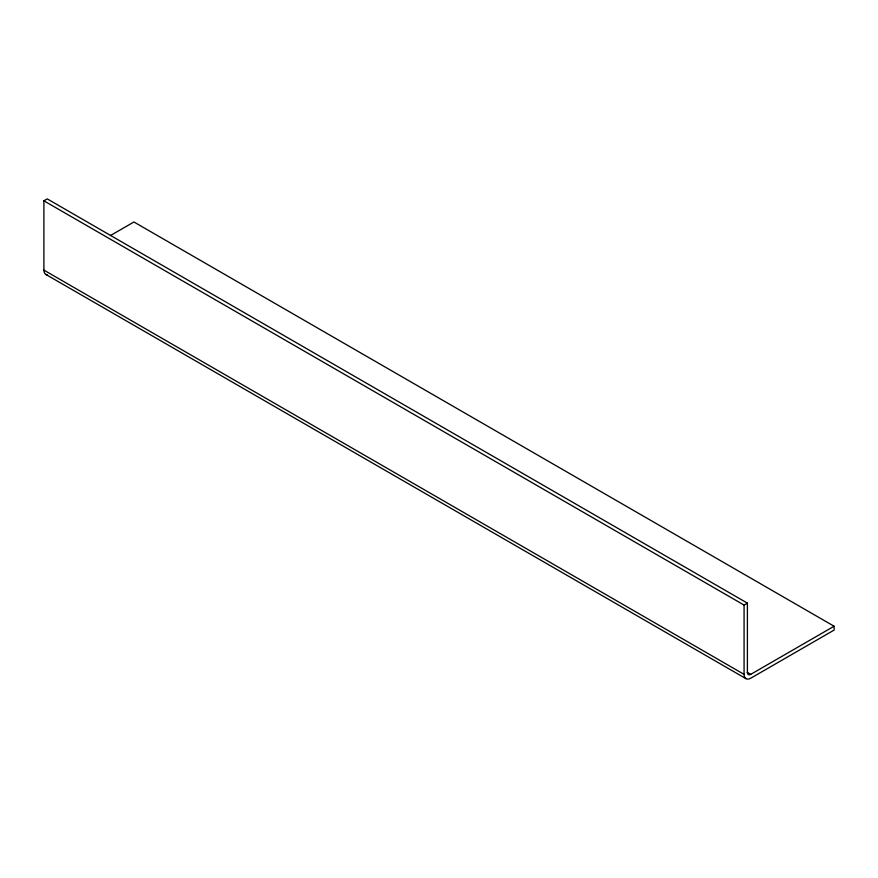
<?xml version="1.0" encoding="UTF-8"?>
<svg xmlns="http://www.w3.org/2000/svg" width="878" height="878" viewBox="0 0 878 878"><rect width="100%" height="100%" fill="white"/><g stroke="black" fill="none" stroke-linecap="round" stroke-linejoin="round"><path stroke-width="1.32" d="M43.9 200.821L47.236 198.889L747.408 603.142L747.408 672.438A4.719 2.722 -60 0 0 750.745 674.359L834.1 626.233L834.1 630.086L750.745 678.211A9.428 5.444 -60 0 1 744.072 674.359L43.9 270.117L43.9 200.821L744.072 605.063L747.408 603.142M110.441 235.545L133.928 221.991L834.1 626.233M747.189 672.307L750.745 674.359M45.854 274.441L746.026 678.683M744.072 605.063L744.072 674.359M47.236 274.858A9.428 5.444 -60 0 1 43.9 270.117"/></g></svg>
